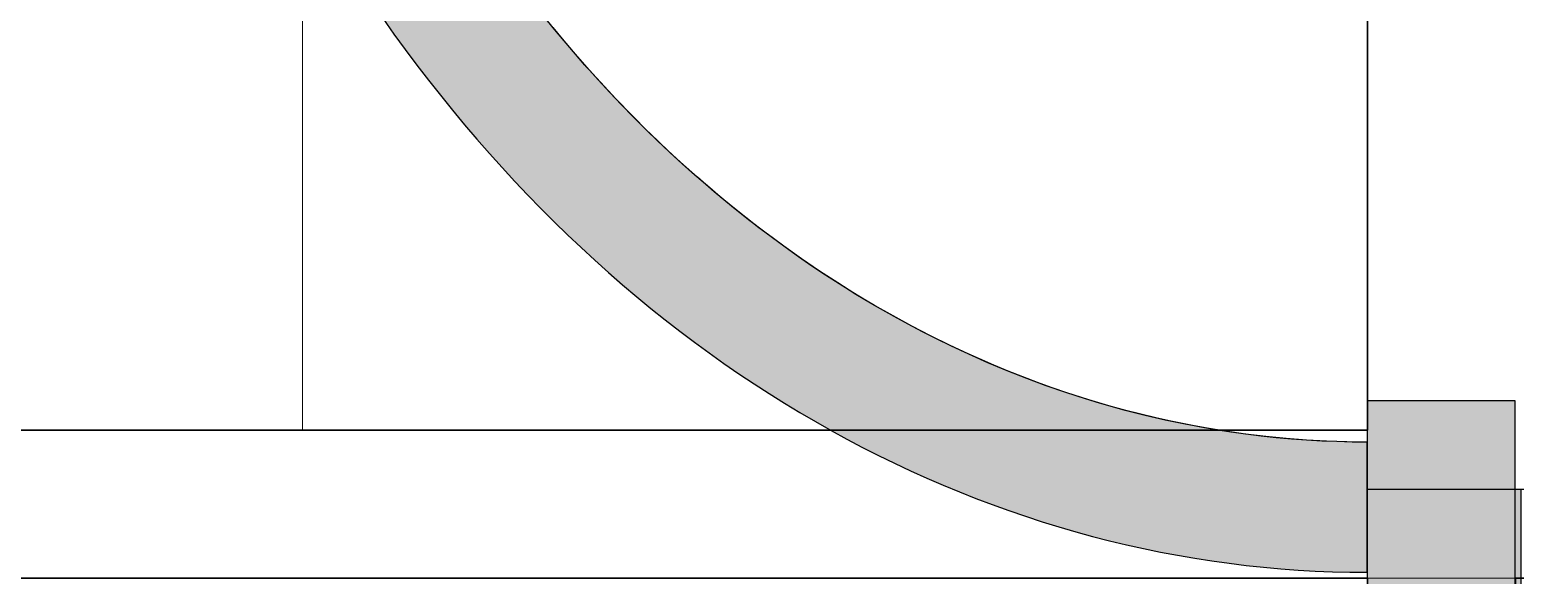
# Model space of a CAD drawing. Header units: millimetres. Extents: x 0 to 125073, y 0 to 71249.
# Drawn here: x 67474 to 68729, y 49601 to 50062 of the extents above; entities that cross this region are included whole.
import ezdxf

# ---------------------------------------------------------------- set-up
doc = ezdxf.new("R2010")
doc.units = ezdxf.units.MM
doc.layers.add('DA_CARPET AREA RERA', color=30, linetype='Continuous', lineweight=9)
doc.layers.add('DA_WALL', color=7, linetype='Continuous', lineweight=35)
doc.layers.add('DA_FURNITURE', color=102, linetype='Continuous', lineweight=5, true_color=0xc2666666)
for name, color, linetype in [('PROP-FURN', 9, 'CONTINUOUS'), ('PROP-SHELL', 7, 'CONTINUOUS'), ('PROP-WALL-NEW', 1, 'CONTINUOUS')]:
    doc.layers.add(name, color=color, linetype=linetype)

# ---------------------------------------------------------------- blocks, each defined once
blk = doc.blocks.new('SRAFGADFGDFG')
at = {"layer": 'DA_FURNITURE'}
blk.add_line((-33338.6, 91271.5), (-33338.6, 90051.8), dxfattribs=at)
blk = doc.blocks.new('A$C1c7226e4')
at = {"layer": 'DA_CARPET AREA RERA'}
blk.add_lwpolyline([(-11.475, 10.23), (-3.28, 10.23), (-3.28, 5.375), (-6.8, 5.375), (-6.8, 4.075), (-4.425, 4.075), (-4.425, 2.73), (-3.275, 2.73), (-3.275, 2.88), (-2.455, 2.88), (-2.455, 2.88), (-1.85, 2.88), (-1.85, -0.62)], dxfattribs=at)
at = {"layer": 'DA_WALL'}
blk.add_lwpolyline([(-4.425, 4.075), (-4.425, 4.075), (-4.425, 2.855), (-6.8, 2.855), (-6.8, 2.73), (-4.425, 2.73), (-4.425, 0.28), (-4.3, 0.28), (-4.3, 2.73), (-3.505, 2.73), (-3.505, 2.88), (-4.275, 2.88), (-4.275, 4.225), (-4.425, 4.225)], dxfattribs=at)

msp = doc.modelspace()

# ---------------------------------------------------------------- hatches: boundary and pattern name
at = {"layer": 'PROP-WALL-NEW'}
h = msp.add_hatch(color=1, dxfattribs=at)
h.dxf.hatch_style = 1
h.paths.add_polyline_path([(68604, 49714), (68591.16939, 49714.10463), (68578.34077, 49714.41852), (68565.51613, 49714.94162), (68552.69745, 49715.67388), (68539.88674, 49716.6152), (68527.08597, 49717.76549), (68514.29715, 49719.1246), (68501.52228, 49720.69238), (68488.76334, 49722.46863), (68476.02235, 49724.45314), (68463.30131, 49726.64569), (68450.60222, 49729.046), (68437.9271, 49731.65379), (68425.27796, 49734.46873), (68412.65682, 49737.49049), (68400.0657, 49740.71868), (68387.50663, 49744.1529), (68374.98164, 49747.79273), (68362.49276, 49751.63771), (68350.04203, 49755.68734), (68337.63148, 49759.9411), (68325.26317, 49764.39844), (68312.93915, 49769.05878), (68300.66145, 49773.9215), (68288.43213, 49778.98596), (68276.25325, 49784.25147), (68264.12687, 49789.71732), (68252.05504, 49795.38276), (68240.03982, 49801.24701), (68228.08327, 49807.30925), (68216.18746, 49813.56864), (68204.35443, 49820.02428), (68192.58626, 49826.67525), (68180.885, 49833.52059), (68169.2527, 49840.55931), (68157.69141, 49847.79038), (68146.20319, 49855.21273), (68134.79008, 49862.82525), (68123.45411, 49870.62681), (68112.19733, 49878.61621), (68101.02176, 49886.79226), (68089.92943, 49895.15368), (68078.92234, 49903.6992), (68068.00251, 49912.42749), (68057.17193, 49921.33717), (68046.43258, 49930.42686), (68035.78646, 49939.69509), (68025.23551, 49949.14041), (68014.7817, 49958.7613), (68004.42697, 49968.5562), (67994.17325, 49978.52353), (67984.02244, 49988.66167), (67973.97646, 49998.96896), (67964.03719, 50009.44369), (67954.2065, 50020.08416), (67944.48623, 50030.88858), (67934.87823, 50041.85515), (67925.38432, 50052.98205), (67916.00629, 50064.2674), (67906.74593, 50075.7093), (67897.60499, 50087.30582), (67888.58522, 50099.05498), (67879.68834, 50110.95479), (67870.91605, 50123.00321), (67862.27003, 50135.19817), (67853.75193, 50147.53758), (67845.36338, 50160.01932), (67837.106, 50172.64122), (67828.98137, 50185.4011), (67820.99106, 50198.29674), (67813.1366, 50211.32589), (67805.4195, 50224.4863), (67797.84125, 50237.77564), (67790.40332, 50251.1916), (67783.10713, 50264.73183), (67775.9541, 50278.39393), (67768.9456, 50292.17551), (67762.083, 50306.07414), (67755.36761, 50320.08735), (67748.80074, 50334.21267), (67742.38366, 50348.44761), (67736.11761, 50362.78962), (67730.00379, 50377.23617), (67724.0434, 50391.78468), (67718.23759, 50406.43257), (67712.58749, 50421.17723), (67707.09418, 50436.01602), (67701.75873, 50450.9463), (67696.58217, 50465.96539), (67691.56551, 50481.07062), (67686.70973, 50496.25927), (67682.01575, 50511.52863), (67677.48449, 50526.87596), (67673.11683, 50542.29851), (67668.91362, 50557.7935), (67664.87566, 50573.35816), (67661.00375, 50588.98968), (67657.29863, 50604.68526), (67653.76101, 50620.44208), (67650.39159, 50636.25729), (67647.19102, 50652.12805), (67644.15992, 50668.05151), (67641.29887, 50684.02479), (67638.60844, 50700.04501), (67636.08913, 50716.10928), (67633.74144, 50732.21471), (67631.56583, 50748.3584), (67629.56271, 50764.53742), (67627.73247, 50780.74886), (67626.07547, 50796.98979), (67624.59203, 50813.25729), (67623.28243, 50829.5484), (67622.14694, 50845.86019), (67621.18576, 50862.18972), (67620.39909, 50878.53403), (67619.78708, 50894.89017), (67619.34984, 50911.25518), (67619.08746, 50927.62611), (67619, 50944), (67509, 50944), (67509.09374, 50926.45095), (67509.37495, 50908.90486), (67509.84359, 50891.36467), (67510.49958, 50873.83333), (67511.34281, 50856.31379), (67512.37317, 50838.80901), (67513.59048, 50821.32191), (67514.99456, 50803.85546), (67516.58518, 50786.41258), (67518.36211, 50768.99622), (67520.32506, 50751.6093), (67522.47372, 50734.25475), (67524.80776, 50716.9355), (67527.32682, 50699.65446), (67530.03051, 50682.41454), (67532.91839, 50665.21865), (67535.99002, 50648.06969), (67539.24493, 50630.97055), (67542.68259, 50613.92411), (67546.30248, 50596.93326), (67550.10404, 50580.00085), (67554.08666, 50563.12976), (67558.24973, 50546.32282), (67562.59259, 50529.58289), (67567.11457, 50512.91279), (67571.81497, 50496.31534), (67576.69304, 50479.79336), (67581.74804, 50463.34965), (67586.97916, 50446.98698), (67592.38559, 50430.70815), (67597.9665, 50414.51591), (67603.72099, 50398.41302), (67609.64819, 50382.40222), (67615.74716, 50366.48622), (67622.01695, 50350.66774), (67628.45658, 50334.94949), (67635.06504, 50319.33414), (67641.8413, 50303.82436), (67648.7843, 50288.42281), (67655.89296, 50273.13213), (67663.16616, 50257.95493), (67670.60276, 50242.89383), (67678.20159, 50227.95141), (67685.96148, 50213.13026), (67693.88119, 50198.43292), (67701.95949, 50183.86193), (67710.19511, 50169.41983), (67718.58676, 50155.1091), (67727.13311, 50140.93225), (67735.83282, 50126.89173), (67744.68451, 50112.98999), (67753.68681, 50099.22947), (67762.83827, 50085.61257), (67772.13746, 50072.14168), (67781.58291, 50058.81918), (67791.17311, 50045.64741), (67800.90655, 50032.6287), (67810.78168, 50019.76536), (67820.79693, 50007.05968), (67830.95071, 49994.51392), (67841.24138, 49982.13033), (67851.66731, 49969.91113), (67862.22683, 49957.85851), (67872.91823, 49945.97465), (67883.73981, 49934.26171), (67894.68981, 49922.72182), (67905.76646, 49911.35707), (67916.96797, 49900.16956), (67928.29251, 49889.16133), (67939.73826, 49878.33443), (67951.30332, 49867.69085), (67962.98582, 49857.23258), (67974.78382, 49846.96157), (67986.69539, 49836.87974), (67998.71856, 49826.98901), (68010.85132, 49817.29124), (68023.09167, 49807.78828), (68035.43756, 49798.48194), (68047.88691, 49789.37401), (68060.43764, 49780.46626), (68073.08762, 49771.7604), (68085.83472, 49763.25814), (68098.67675, 49754.96113), (68111.61152, 49746.87103), (68124.63682, 49738.98942), (68137.75041, 49731.31787), (68150.95, 49723.85793), (68164.23332, 49716.61108), (68177.59804, 49709.5788), (68191.04182, 49702.76251), (68204.5623, 49696.16361), (68218.15708, 49689.78345), (68231.82376, 49683.62334), (68245.55989, 49677.68457), (68259.36302, 49671.96838), (68273.23067, 49666.47595), (68287.16034, 49661.20845), (68301.1495, 49656.167), (68315.1956, 49651.35265), (68329.29608, 49646.76645), (68343.44836, 49642.40938), (68357.64983, 49638.28236), (68371.89786, 49634.38631), (68386.18982, 49630.72205), (68400.52305, 49627.2904), (68414.89487, 49624.0921), (68429.30259, 49621.12786), (68443.74351, 49618.39832), (68458.21491, 49615.9041), (68472.71407, 49613.64574), (68487.23824, 49611.62374), (68501.78466, 49609.83857), (68516.35058, 49608.2906), (68530.93323, 49606.9802), (68545.52983, 49605.90765), (68560.13759, 49605.07319), (68574.75374, 49604.47702), (68589.37547, 49604.11926), (68604, 49604)])
h = msp.add_hatch(color=1, dxfattribs=at)
h.dxf.hatch_style = 1
h.paths.add_polyline_path([(68729, 47989), (68729, 49749), (68604, 49749), (68604, 47989)])
h = msp.add_hatch(color=1, dxfattribs=at)
h.dxf.hatch_style = 1
h.paths.add_polyline_path([(68604, 49524), (68734, 49524), (68734, 49674), (68604, 49674)])

# ---------------------------------------------------------------- linework, layer by layer
at = {"layer": 'PROP-FURN'}
msp.add_lwpolyline([(69524, 49674), (68604, 49674), (68604, 49714), (68586.84481, 49714.18706), (68569.69438, 49714.7482), (68552.55346, 49715.68329), (68535.42681, 49716.99216), (68518.31919, 49718.67451), (68501.23538, 49720.73), (68484.18014, 49723.15819), (68467.15827, 49725.95857), (68450.17456, 49729.13053), (68433.23383, 49732.67338), (68416.34088, 49736.58636), (68399.50054, 49740.8686), (68382.71767, 49745.51916), (68365.99711, 49750.53697), (68349.34372, 49755.92091), (68332.76239, 49761.66973), (68316.258, 49767.78211), (68299.83545, 49774.25659), (68283.49965, 49781.09165), (68267.25551, 49788.28564), (68251.10794, 49795.8368), (68235.06187, 49803.74327), (68219.12223, 49812.00308), (68203.29394, 49820.61414), (68187.58191, 49829.57426), (68171.99107, 49838.88111), (68156.52633, 49848.53228), (68141.19257, 49858.52521), (68125.99469, 49868.85724), (68110.93756, 49879.52558), (68096.02603, 49890.52734), (68081.26491, 49901.85949), (68066.65902, 49913.51889), (68052.21313, 49925.50228), (68037.93199, 49937.80628), (68023.8203, 49950.4274), (68009.88274, 49963.36202), (67996.12393, 49976.60641), (67982.54847, 49990.15672), (67969.1609, 50004.00898), (67955.96572, 50018.15912), (67942.96737, 50032.60295), (67930.17024, 50047.33617), (67917.57866, 50062.35435), (67905.1969, 50077.65299)], dxfattribs=at)
at = {"layer": 'PROP-SHELL'}
msp.add_line((68494, 49723.9767), (68604.22813, 49723.9767), dxfattribs=at)
at = {"layer": 'PROP-WALL-NEW'}
msp.add_lwpolyline([(67772.13746, 50072.14168), (67781.58291, 50058.81918), (67791.17311, 50045.64741), (67800.90655, 50032.6287), (67810.78168, 50019.76536), (67820.79693, 50007.05968), (67830.95071, 49994.51392), (67841.24138, 49982.13033), (67851.66731, 49969.91113), (67862.22683, 49957.85851), (67872.91823, 49945.97465), (67883.73981, 49934.26171), (67894.68981, 49922.72182), (67905.76646, 49911.35707), (67916.96797, 49900.16956), (67928.29251, 49889.16133), (67939.73826, 49878.33443), (67951.30332, 49867.69085), (67962.98582, 49857.23258), (67974.78382, 49846.96157), (67986.69539, 49836.87974), (67998.71856, 49826.98901), (68010.85132, 49817.29124), (68023.09167, 49807.78828), (68035.43756, 49798.48194), (68047.88691, 49789.37401), (68060.43764, 49780.46626), (68073.08762, 49771.7604), (68085.83472, 49763.25814), (68098.67675, 49754.96113), (68111.61152, 49746.87103), (68124.63682, 49738.98942), (68137.75041, 49731.31787), (68150.95, 49723.85793), (68164.23332, 49716.61108), (68177.59804, 49709.5788), (68191.04182, 49702.76251), (68204.5623, 49696.16361), (68218.15708, 49689.78345), (68231.82376, 49683.62334), (68245.55989, 49677.68457), (68259.36302, 49671.96838), (68273.23067, 49666.47595), (68287.16034, 49661.20845), (68301.1495, 49656.167), (68315.1956, 49651.35265), (68329.29608, 49646.76645), (68343.44836, 49642.40938), (68357.64983, 49638.28236), (68371.89786, 49634.38631), (68386.18982, 49630.72205), (68400.52305, 49627.2904), (68414.89487, 49624.0921), (68429.30259, 49621.12786), (68443.74351, 49618.39832), (68458.21491, 49615.9041), (68472.71407, 49613.64574), (68487.23824, 49611.62374), (68501.78466, 49609.83857), (68516.35058, 49608.2906), (68530.93323, 49606.9802), (68545.52983, 49605.90765), (68560.13759, 49605.07319), (68574.75374, 49604.47702), (68589.37547, 49604.11926), (68604, 49604), (68604, 49714), (68591.16939, 49714.10463), (68578.34077, 49714.41852), (68565.51613, 49714.94162), (68552.69745, 49715.67388), (68539.88674, 49716.6152), (68527.08597, 49717.76549), (68514.29715, 49719.1246), (68501.52228, 49720.69238), (68488.76334, 49722.46863), (68476.02235, 49724.45314), (68463.30131, 49726.64569), (68450.60222, 49729.046), (68437.9271, 49731.65379), (68425.27796, 49734.46873), (68412.65682, 49737.49049), (68400.0657, 49740.71868), (68387.50663, 49744.1529), (68374.98164, 49747.79273), (68362.49276, 49751.63771), (68350.04203, 49755.68734), (68337.63148, 49759.9411), (68325.26317, 49764.39844), (68312.93915, 49769.05878), (68300.66145, 49773.9215), (68288.43213, 49778.98596), (68276.25325, 49784.25147), (68264.12687, 49789.71732), (68252.05504, 49795.38276), (68240.03982, 49801.24701), (68228.08327, 49807.30925), (68216.18746, 49813.56864), (68204.35443, 49820.02428), (68192.58626, 49826.67525), (68180.885, 49833.52059), (68169.2527, 49840.55931), (68157.69141, 49847.79038), (68146.20319, 49855.21273), (68134.79008, 49862.82525), (68123.45411, 49870.62681), (68112.19733, 49878.61621), (68101.02176, 49886.79226), (68089.92943, 49895.15368), (68078.92234, 49903.6992), (68068.00251, 49912.42749), (68057.17193, 49921.33717), (68046.43258, 49930.42686), (68035.78646, 49939.69509), (68025.23551, 49949.14041), (68014.7817, 49958.7613), (68004.42697, 49968.5562), (67994.17325, 49978.52353), (67984.02244, 49988.66167), (67973.97646, 49998.96896), (67964.03719, 50009.44369), (67954.2065, 50020.08416), (67944.48623, 50030.88858), (67934.87823, 50041.85515), (67925.38432, 50052.98205), (67916.00629, 50064.2674)], dxfattribs=at)
for points in [[(68729, 47989), (68729, 49749), (68604, 49749), (68604, 47989)], [(68604, 49524), (68734, 49524), (68734, 49674), (68604, 49674)]]:
    msp.add_lwpolyline(points, close=True, dxfattribs=at)

# ---------------------------------------------------------------- block references
at = {"color": 1}
msp.add_blockref('SRAFGADFGDFG', (101042.82231, -40327.54866), dxfattribs=at)
at = {"layer": 'DA_WALL', "xscale": 1000, "yscale": 1000, "zscale": 1000}
msp.add_blockref('A$C1c7226e4', (73029.22813, 46868.9767), dxfattribs=at)

doc.saveas('drawing.dxf')
